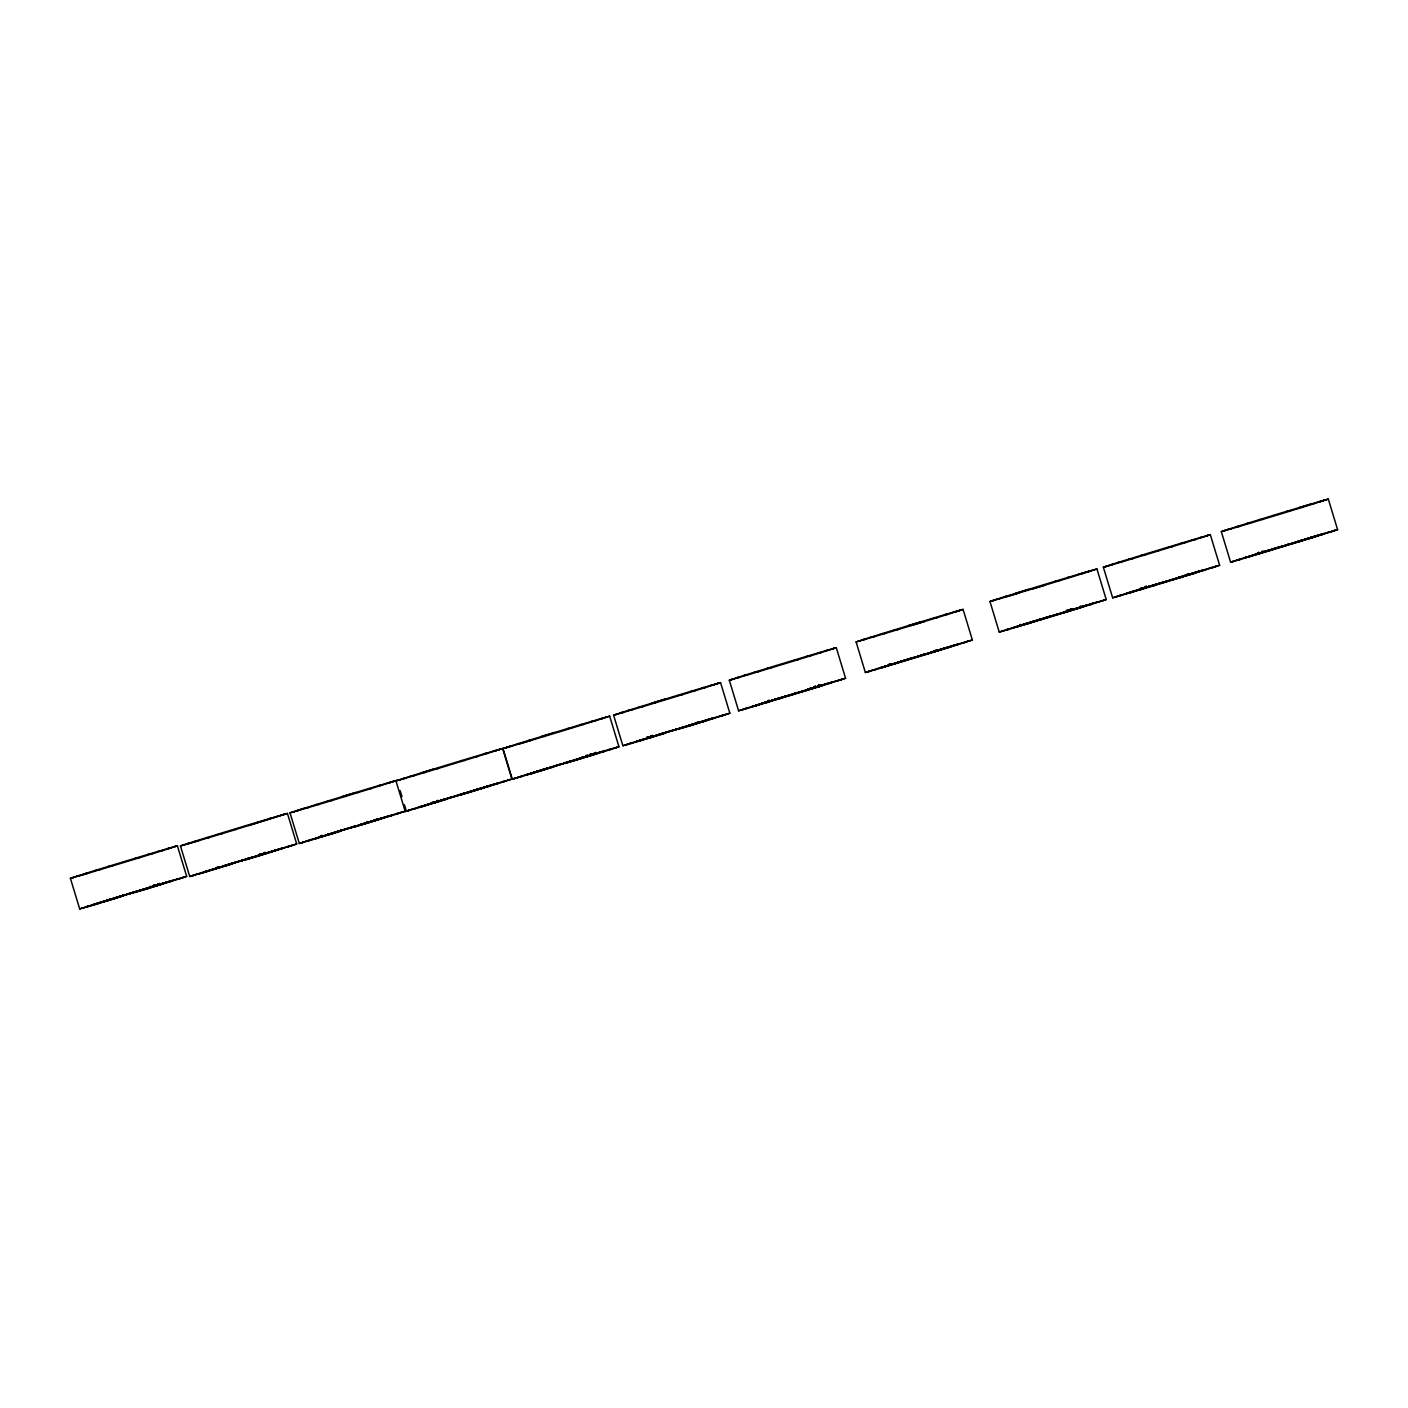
<?xml version="1.0" encoding="UTF-8"?>
<svg xmlns="http://www.w3.org/2000/svg" width="1408" height="1408" viewBox="0 0 1408 1408"><rect width="100%" height="100%" fill="white"/><g stroke="black" fill="none" stroke-linecap="round" stroke-linejoin="round"><path stroke-width="1.5" d="M84.269 907.632L79.693 908.917L70.4 878.346L78.918 875.547M72.846 877.589L74.184 877.078M173.589 847.07L174.944 846.56M178.165 879.173L186.683 876.392L177.39 845.803L168.872 848.602M208.226 871.182L189.728 876.533L180.453 845.944L188.954 843.163M184.237 844.694L182.882 845.205L185.029 844.642M280.403 849.235L296.718 843.99L287.426 813.419L235.47 829.594M303.899 842.142L299.306 843.445L290.013 812.856L306.328 807.629M292.459 812.117L293.797 811.606M393.219 781.581L394.557 781.07M415.307 808.632L405.258 811.501L395.965 780.912L404.483 778.131M399.749 779.662L398.411 780.173L400.541 779.627M499.154 749.637L500.491 749.126L492.888 751.238M79.693 908.917L88.211 906.136M82.139 908.178L83.477 907.667M505.12 747.947L511.192 745.906M105.283 900.926L103.682 901.454L106.92 900.328L99.546 902.845L102.643 901.93M110.845 899.448L112.552 898.955M111.954 899.114L109.472 899.782M114.91 898.093C112.605 899.131 119.557 896.526 113.432 898.656L116.16 897.723M115.368 898.075L116.67 897.565M118.976 896.79L121.088 896.122L117.656 897.142L120.56 896.28M120.226 896.333L118.888 896.72M117.621 897.336L118.694 896.931M123.622 895.312L121.686 895.875L125.013 894.872M140.642 890.454L142.032 890.014L139.163 890.93M142.859 889.715L144.338 889.24L141.786 890.12M143.686 889.469L144.426 889.24M146.978 888.325L146.168 888.642M151.254 887.251L146.186 888.694L147.594 888.342M146.731 888.554L148.456 887.955L146.309 888.589M152.064 886.635L153.331 886.336L152.222 886.67M149.23 887.92L152.962 886.354M156.006 885.456L154.528 885.896L162.202 883.573M152.434 886.811L164.261 883.291M154.123 886.002L162.554 883.555L150.709 887.462M182.882 877.642L184.237 877.131M605.88 717.411L607.218 716.901L605.07 717.464M610.438 749.531L618.957 746.75L609.664 716.162L601.146 718.942M627.458 744.462L622.882 745.747L613.589 715.176L622.107 712.378M616.035 714.419L617.373 713.909M189.728 876.533L198.246 873.734M193.53 875.266L192.174 875.776L194.322 875.23M209.598 870.408L212.379 869.563M220.827 867.082L222.587 866.554M222.394 866.606L204.266 871.816M226.142 865.339L223.643 866.008M230.014 863.966L227.445 865.005L230.93 863.861M268.717 852.597L207.293 871.182L229.152 864.283L227.779 864.618M229.539 864.301L230.754 863.861M231.581 863.614L235.154 862.382M234.731 862.506L231.51 863.614M233.622 862.928L232.338 863.227M244.939 859.637L241.648 860.64L244.006 859.795M252.542 857.507C248.688 858.634 256.942 856.046 254.003 857.05M253 857.296L254.461 856.856M257.03 855.923L260.955 854.885M257.136 856.011L255.446 856.486L257.646 855.958M267.802 852.544L259.582 855.114L263.384 853.934L261.994 854.286M264.493 853.512L266.605 852.914M272.536 851.277L269.914 852.104M718.115 683.39L712.043 685.432M721.336 716.003L729.854 713.222L720.562 682.651L704.264 687.878M294.272 844.747L288.2 846.789M743.178 709.491L738.602 710.794L729.309 680.205L737.827 677.424M731.755 679.466L733.093 678.955M299.306 843.445L300.714 842.899M301.752 842.706L303.09 842.195M330.493 833.976L332.728 833.184M331.971 833.536L330.246 834.011M335.069 832.392L332.288 833.272M333.414 833.061L337.48 831.723M336.371 832.163L334.365 832.797L338.677 831.389L336.53 831.917M335.333 832.357L334.189 832.638L337.938 831.582M341.246 830.35L342.461 829.981L339.574 830.878L342.813 829.998M339.909 830.843L342.162 830.174L340.648 830.526M342.531 830.034L341.299 830.403M360.166 825L361.662 824.542L358.776 825.44M361.082 824.666L367.365 822.747M362.525 824.208L366.15 823.046M366.696 822.818L370.85 821.55M368.702 822.131L369.6 821.867M368.843 822.149L371.202 821.48L368.861 822.254M374.07 820.424L379.174 819.034M376.27 820.054L378.365 819.597L373.56 821.005M832.498 648.93L833.835 648.419L831.706 648.965M829.259 683.496L845.574 678.251L836.282 647.68L827.763 650.461M402.512 812.17L403.85 811.659M404.43 804.795L406.296 810.92L397.778 813.701M405.258 811.501L413.758 808.702M409.042 810.251L407.704 810.744L409.834 810.198M473.44 791.138L498.978 782.795L425.11 805.376L427.891 804.531M869.968 671.211L865.374 672.514L856.099 641.925L864.6 639.144M429.229 804.021L432.326 803.123M436.163 801.75L433.365 802.63L435.213 802.102M858.528 641.186L859.883 640.675M436.41 802.032L431.165 803.616M440.475 800.659L439.595 800.976M444.611 799.445L442.886 799.973L445.72 799.005M448.395 798.037L446.934 798.565L448.747 798.054M449.187 797.878L447.691 798.336L450.578 797.438M451.493 797.104L452.883 796.664M464.728 793.496L467.597 792.598M466.206 793.038L469.973 791.824M469.234 792.035L473.968 790.592L468.406 792.282M471.75 791.261L473.739 790.539L472.806 790.803M473 790.891L471.821 791.243L473.88 790.645M473.493 790.61L474.778 790.504M475.2 790.029L477.066 789.518M481.571 788.022L480.075 788.48L482.381 787.864M481.202 788.146L479.688 788.586M508.446 780.226L509.784 779.715M484.458 753.72L502.938 748.387L512.23 778.976L503.712 781.757M512.723 745.835L502.674 748.686L511.966 779.275L520.485 776.494M515.75 778.026L514.413 778.536L522.016 776.406M959.288 610.65L960.626 610.139L953.022 612.251M963.846 642.77L972.365 639.971L963.072 609.4L954.554 612.181M549.032 767.994L540.091 770.387L542.872 769.525M546.163 768.803L535.955 771.795L539.194 770.686M545.054 769.138L547.254 768.416L544.28 769.102M546.146 768.61L548.856 768.011M552.869 766.621L549.947 767.659M551.373 767.026L549.93 767.694M555.914 765.653L553.96 766.234L557.286 765.213M1003.816 630.766L999.222 632.069L989.947 601.48L998.448 598.699M565.682 762.714C568.058 762.238 560.789 764.386 566.016 762.608M992.376 600.741L993.731 600.23M571.437 761.27L581.099 758.032L578.142 759.088M572.915 760.813L577.72 759.352M576.787 759.651L580.747 758.208M581.997 757.733L587.629 755.99M582.173 757.715L584.866 756.923L583.493 757.258M588.28 755.797L586.802 756.254L592.962 754.389M594.493 753.931L599.016 752.594L589.899 755.603M615.173 748L616.51 747.49L614.363 748.035M622.882 745.747L631.4 742.966M625.328 745.008L626.666 744.498M642.77 739.763L644.336 739.147M653.963 736.314L655.53 735.838M653.664 736.402C658.134 735.17 647.064 737.898 653.787 736.014M656.427 735.486L658.152 734.888M660.51 734.237L656.99 735.381M657.219 735.24L659.947 734.483M662.235 733.709L660.845 734.166L664.646 732.846L661.056 734.043M1093.136 570.205L1094.474 569.694L1092.344 570.258M666.811 732.142C662.429 733.374 671.282 730.805 667.638 731.826M1097.694 602.325L1106.213 599.544L1096.92 568.955L1088.402 571.736M675.066 729.784L678.058 728.746M1122.704 594.95L1112.654 597.819L1103.362 567.23L1111.88 564.45M1105.808 566.491L1107.146 565.981M683.83 727.285L682.352 727.76M686.03 726.546L687.526 726.088L684.658 726.986M691.768 724.891L689.058 725.613L691.645 724.786M692.05 724.522L689.445 725.701L692.384 724.557L690.606 724.979M692.912 724.205L696.978 723.043L693.51 724.134M694.39 723.747L693.546 724.117L695.658 723.518L688.776 725.595M694.76 723.765L696.15 723.184M699.195 722.286L697.646 722.744L700.938 721.758M701.536 721.899L700.128 722.234L701.184 722.146M703.736 721.178L705.848 720.456L703.05 721.336M726.07 714.472L727.408 713.962M738.602 710.794L747.12 707.995M741.048 710.037L742.386 709.526M769.683 701.342L771.25 700.867M770.862 700.973L767.589 701.677M775.808 699.266L776.829 699.019L773.872 699.934M775.755 699.371L773.485 699.97L775.333 699.547M777.955 698.562L781.053 697.629L777.621 698.597L779.522 698.157M1206.55 535.955L1207.906 535.445M1211.109 568.075L1219.627 565.277L1210.334 534.706L1201.834 537.486M778.342 698.579L779.117 698.21M782.267 697.259L784.837 696.397L783.341 696.854M791.965 694.461L794.71 693.475M791.806 694.531L794.798 693.475M1235.203 560.894L1230.61 562.197L1221.317 531.608L1229.835 528.827M1225.118 530.358L1223.763 530.869L1225.91 530.306M798.072 692.789C805.605 690.43 803.317 691.029 803.986 690.976M801.768 691.539L799.55 692.331M805.341 690.659L804.021 690.994M809.618 689.339L811.87 688.23M813.683 687.738L810.075 688.864M815.989 686.963L814.546 687.421L819.579 685.907M815.848 687.262L823.17 685.168M865.374 672.514L873.893 669.715M867.821 671.757L869.176 671.246M885.28 666.512L893.922 663.749M1325.861 499.822L1319.789 501.864M1321.285 534.899L1337.6 529.654L1328.307 499.083L1311.992 504.31M896.474 663.062L897.723 662.693M897.459 662.763L879.912 667.797M899.395 662.077L902.739 661.091L898.814 662.358M900.222 661.918C906.963 659.49 897.142 662.869 900.662 661.654M905.274 660.07L903.179 660.81L904.077 660.546M906.242 659.877L903.25 660.862L906.629 659.613M904.006 660.651L907.227 659.595M903.355 660.898L907.157 659.595M908.706 659.085L911.275 658.205M920.374 655.547L919.002 656.11M928.611 653.277L930.794 652.608L926.957 653.858M928.822 653.206L930.635 652.59M931.621 652.309L934.525 651.341L932.008 652.168M931.322 652.397L932.571 652.115M929.174 653.101L938.661 649.95L935.422 650.954L936.918 650.602M941.53 649.158L949.96 646.888M946.739 647.715L948.341 647.205L945.56 648.085M968.581 641.238L969.918 640.728L964.146 642.312M999.222 632.069L1007.741 629.288M1001.669 631.33L1003.024 630.819M1019.779 625.75L1028.931 622.811M1030.374 622.6L1033.666 621.597M1033.402 621.526L1029.283 622.794M1034.458 621.227L1037.925 620.101L1034.845 621.245M1038.576 619.837L1042.73 618.622M1038.77 619.925L1039.755 619.485M1034.933 620.946L1036.798 620.541M1040.53 619.309L1039.403 619.643L1040.248 619.414M1045.475 617.672L1043.909 618.147L1046.866 617.232M1058.693 614.064L1061.579 613.166M1063.498 612.603L1065.733 611.829L1062.424 612.938L1065.31 611.899M1064.219 612.251L1062.723 612.814L1066.067 611.794M1066.525 611.477L1069.922 610.386M1070.766 610.174L1072.597 609.506L1070.573 610.28M1077.349 608.397L1078.282 608.221L1076.451 608.678M1088.243 604.806L1084.688 605.898M1102.429 600.794L1103.766 600.283L1101.637 600.829M1112.654 597.819L1121.173 595.021M1115.101 597.062L1116.438 596.552M1145.302 587.893L1137.048 590.392M1145.742 587.682L1149.386 586.573M1153.134 585.323L1150.688 585.904M1151.691 585.816L1154.05 585.024L1150.829 586.098L1153.838 585.147M1156.531 584.214C1153.187 585.165 1160.509 582.982 1156.954 584.003L1158.274 583.616M1174.448 579.075L1184.216 576.154M1175.909 578.582L1181.858 576.576L1176.437 578.406M1182.474 576.594L1178.267 577.79L1180.01 577.192M1180.766 576.963L1181.418 576.84M1179.939 577.21L1180.555 577.245M1184.181 575.907L1183.318 576.171L1191.89 573.918L1130.219 592.469L1149.421 586.256L1148.013 586.714M1187.666 574.728L1191.027 573.813M1191.309 573.954L1184.022 576.347M1215.843 566.544L1217.181 566.034L1215.051 566.579M1230.61 562.197L1239.128 559.398M1233.056 561.44L1234.411 560.93M1266.549 551.126L1245.147 557.48M1261.709 552.746L1257.696 553.819M1263.645 552.165C1260.442 553.115 1270.597 549.859 1263.469 552.218M1268.784 550.475L1267.781 550.774L1269.981 550.141M1268.59 550.581L1270.421 549.965L1267.974 550.774M1272.339 549.173C1276.704 547.923 1271.266 549.701 1273.219 548.891M1276.229 547.994L1278.253 547.36M1292.966 543.294L1291.47 543.752L1299.32 541.288M1298.299 541.605L1294.216 542.802M1300.446 540.971L1303.139 539.95M1300.974 540.602L1303.227 539.933M1305.058 539.282L1307.733 538.56L1304.301 539.616M1306.941 538.718L1305.445 539.176L1307.486 538.578M1335.154 530.411L1329.082 532.453M161.005 884.33L93.069 904.798L102.221 901.718M98.912 903.162L97.522 903.619M109.226 899.554L107.818 900.029L125.91 894.555M109.402 899.906L111.707 899.131M117.55 897.266L120.877 896.262M121.792 895.946L124.168 895.048M145.534 888.976L149.213 887.726L148.086 888.061M153.05 886.354L147.963 888.307M153.806 886.213L157.08 885.104M173.43 880.211L161.392 884.066M203.368 872.45L212.274 869.317M215.565 868.402L216.955 867.944M219.437 867.522L221.813 866.782M223.573 866.131L225.878 865.357M224.629 865.726L226.512 865.269L223.467 866.272M225.403 865.726L226.477 865.286M231.845 863.526L233.341 862.946M249.216 858.528L250.606 858.053M254.742 856.662L253.246 857.278L254.373 856.944M255.587 856.592C264.915 853.354 253.493 857.155 257.682 855.818L256.485 856.187M259.706 855.202L262.821 854.128M263.842 853.811L267.133 852.702M269.65 852.403L271.058 851.946M321.834 836.246L312.682 839.326L385.176 817.326M325.547 835.19L328.416 834.222M329.014 834.434L326.392 835.067M334.33 832.709L338.008 831.477L334.664 832.339M345.523 829.083L346.931 828.608M372.733 820.934L375.302 820.09L374.141 820.424M380.618 818.858L302.368 842.371M393.043 814.739L381.005 818.594M425.955 804.901L418.616 807.365L491.498 785.118M430.69 803.44L423.069 806.203M432.52 803.035L431.077 803.37M434.773 802.138L433.611 802.578M434.949 802.49L441.39 800.325M445.526 798.934L443.397 799.691M449.856 797.614L448.677 797.984L449.733 797.632M442.306 800.219L433.787 802.736M446.442 798.829L443.291 799.586L471.029 791.102M471.997 791.19C472.666 790.979 469.339 791.842 474.126 790.627M468.758 792.246L472.648 790.979M475.218 790.17L478.086 789.202M479.354 788.779L482.222 787.811M487.326 786.438L482.821 788.04L489.826 785.875M494.789 784.01L493.645 784.52M596.534 753.65L525.342 775.157L537.416 771.232L536.026 771.866M537.451 771.338L529.795 773.978M537.786 771.162L539.229 770.81M540.338 770.352L541.499 769.912M541.675 770.264L548.75 768.011L546.885 768.522M548.117 768.099L545.794 769.014M549.842 767.624L552.235 766.709L549.56 767.747M558.184 764.914L559.592 764.438M575.573 759.88L577.35 759.475L575.133 760.056M579.286 758.648L578.037 759.106M576.893 759.546L576.083 759.774M577.386 759.475L581.099 758.226M581.944 757.944L590.533 755.427M586.08 756.554L589.371 755.462M593.666 754.424L599.245 752.682M601.515 751.784L600.107 752.259L605.704 750.57L593.666 754.618M701.853 721.811L636.24 741.629L645.41 738.549M659.982 734.202L640.693 740.467M646.87 738.285L650.144 737.282M651.006 736.859L652.414 736.384M652.573 736.754L655.864 735.645L652.837 736.366M656.709 735.363L659.613 734.501M662.675 733.533C667.339 731.914 656.234 735.627 664.136 732.864M666.301 732.23L665.614 732.494M664.963 732.776L666.371 732.318M686.47 726.37L688.142 725.842L685.678 726.739M696.309 723.237L693.581 724.117L696.89 723.061M700.269 721.934C693.44 723.712 704.493 721.354 700.814 722.093M707.45 720.122L700.709 722.339M705.003 720.755L714.771 717.658M707.872 719.805L709.931 719.066L707.133 719.963M702.786 721.635L704.158 721.037M817.573 686.858L751.96 706.658L762.203 703.349M762.238 703.472L756.149 705.443M766.99 701.941L764.421 702.662L765.864 702.31M768.293 701.782L771.672 700.656M773.555 700.146L776.635 699.072L774.998 699.582M777.885 698.65L780.525 697.699M807.453 689.726L806.238 690.202L809.547 689.128M810.48 688.794L811.219 688.442M820.248 686.013L827.71 683.443L825.827 684.077M818.506 686.664L819.914 686.206L816.429 687.368M880.581 667.762L902.158 660.95L900.75 661.408M891.246 664.506L892.83 664.154M895.083 663.502L898.374 662.394L894.379 663.397M924.862 654.509L926.341 654.051M936.126 650.778L937.992 650.144M934.93 651.323L939.4 649.81L937.904 650.267M942.779 648.683L941.371 649.158L943.448 648.525M954.923 645.022L947.074 647.856L959.112 643.808L953.515 645.498M878.75 668.378L944.627 648.613M945.296 648.384L946.704 647.926L943.219 649.088M1024.672 624.026L1012.598 627.95L1085.093 605.95M1016.787 626.718L1018.195 626.261M1024.672 624.219L1019.955 625.733M1037.203 620.453L1041.533 618.957L1040.582 619.15M1068.971 610.65L1066.859 611.371L1070.186 610.403M1072.597 609.506L1071.277 609.875M1072.896 609.382L1074.533 608.907L1071.365 609.875L1075.254 609.048M1080.552 607.482L1017.051 626.771M1127.843 593.067L1138.086 589.952M1140.779 588.914L1143.56 588.069M1147.238 587.312L1149.773 586.309L1148.347 586.696M1150.618 586.238L1153.522 585.182M1154.736 584.848L1156.144 584.373M1158.872 583.458L1160.28 582.982M1172.125 579.814L1174.994 578.917L1173.603 579.357M1176.155 578.565L1177.282 578.23M1187.736 574.763L1190.042 573.989M1194.354 572.968L1200.778 570.803M1194.354 573.162L1204.544 569.73M1309.598 538.261L1243.986 558.061L1256.059 554.33M1257.837 553.608L1260.142 552.834M1268.168 550.546L1269.805 550.158M1290.08 544.192L1291.488 543.717M1300.658 540.637L1302.136 540.179M1293.882 542.96L1299.25 541.341M1300.165 541.006L1303.456 539.898L1302.4 540.214M1312.309 537.346L1320.158 534.706M1312.309 537.539L1324.347 533.491L1253.138 554.981M351.208 827.57C348.674 828.221 351.982 827.517 355.52 826.126L352.686 827.112M458.075 795.344C455.523 796.189 461.05 794.253 458.462 795.238M563.552 763.47L566.702 762.414M676.086 729.502L675.206 729.749L678.216 728.71M917.47 656.568L919.741 655.882M1051.142 616.194L1049.91 616.563M1282.53 546.304L1282.97 546.181M388.485 783.112L397.003 780.331L386.954 783.2M494.419 751.168L518.989 743.459M99.598 902.933L101.147 902.317M122.144 895.682L123.2 895.347M125.136 894.784L124.362 894.995M131.648 893.024L133.179 892.584L131.437 893.112M132.282 892.83L132.757 892.69C129.782 893.499 138.037 891.018 132.898 892.672M227.322 864.899L228.43 864.565L227.304 864.987M243.795 860.006L241.331 860.728L243.144 860.182M255.534 856.451L256.661 856.117M251.398 857.842L252.454 857.507M258.509 855.554L257.048 856.222M260.093 854.938L264.018 853.899M267.854 852.843L260.744 855.078M323.998 835.736L320.76 836.845M331.584 833.642C327.782 834.891 337.392 831.758 330.528 833.677M337.638 831.582L336.406 831.882M341.352 830.456L340.173 830.808M344.608 829.347L345.558 829.048L344.344 829.4M358.318 825.282L364.531 823.24M368.086 822.466L363.95 823.856M447.357 798.494L448.765 797.931M458.726 795.15L455.928 795.995M551.707 766.885L550.018 767.36L562.038 763.664M571.243 761.024L569.237 761.64L570.293 761.306M574.675 760.267L574.394 760.373M587.154 756.149L588.843 755.656M645.515 738.778L648.454 737.757M656.902 735.328L659.666 734.448M664.048 733.04L663.133 733.322M673.746 730.189L674.467 729.96M688.16 725.965L686.84 726.299L688.635 725.842M790.346 694.971L789.923 695.094M793.813 693.898L792.616 694.267L795.062 693.37M803.862 690.87L802.384 691.381M808.808 689.234L807.717 689.568L808.966 689.198M801.029 691.891L800.166 692.138L801.31 691.768M803.317 691.117L802.102 691.486L803.229 691.205M817.485 686.998L814.739 687.438M837.056 681.05L843.128 679.008L840.998 679.554M910.8 658.363L909.779 658.698L911.346 658.205M919.424 655.829L918.104 656.374M929.878 652.978L930.459 652.661M934.014 651.587L932.677 651.904L934.155 651.534M943.501 648.824L939.629 650.074M1028.051 622.97L1025.094 624.078L1029.019 622.934M1035.584 620.963L1034.264 621.333L1037.854 620.206M1049.946 616.546C1052.568 615.754 1046.144 617.707 1050.65 616.352M1052.709 615.718L1054.733 614.962L1052.269 615.824M1054.099 615.296L1054.662 614.979M1068.003 611.09L1066.789 611.371M1068.408 610.826C1073.054 609.611 1064.114 612.163 1068.778 610.773M1136.784 590.286L1139.424 589.459L1127.174 593.102M1149.808 586.397L1146.834 587.435L1148.259 586.819M1149.685 586.485L1147.555 587.066M1163.36 582.296L1162.304 582.613L1163.483 582.261M1164.909 581.838L1167.162 581.011M1167.531 581.046L1166.95 581.205M1183.266 576.136L1185.061 575.538M1179.974 577.509L1180.942 576.91M1256.534 554.312L1262.096 552.587L1258.734 553.326M1270.35 549.806L1267.411 550.651M1266.232 551.373L1264.806 551.531M1282.371 546.374L1281.597 546.586M1299.496 541.323L1297.824 541.675M134.323 892.074L133.531 892.461M136.893 891.299L139.04 890.648L135.573 891.722L138.019 890.947M463.672 793.514L462.44 793.866L463.566 793.531M922.574 654.878L924.176 654.403L921.307 655.266M1056.757 614.328L1058.57 613.8L1056.405 614.434M242.158 860.499L242.458 860.394M76.771 876.198L86.715 873.101M161.075 851.048L171.019 847.95M186.806 843.797L196.75 840.699M296.384 810.726L316.659 804.426M380.688 785.558L390.632 782.461M402.318 778.765L412.262 775.685M486.622 753.614L496.584 750.517M593.349 721.406L603.293 718.309M619.942 713.029L629.904 709.931M735.662 678.058L745.624 674.96M819.984 652.907L829.928 649.81M862.453 639.778L872.397 636.68M946.757 614.627L956.718 611.53M996.301 599.35L1006.245 596.253M1080.605 574.2L1090.566 571.102M1109.715 565.083L1119.677 561.986M1194.037 539.933L1203.981 536.835M1227.688 529.461L1237.632 526.363M86.046 906.787L106.462 900.557M110.598 899.166L107.8 900.064L109.666 899.536M115.104 898.181L113.362 898.603L114.259 898.339M117.498 897.213L129.606 893.341M143.792 889.416L144.989 889.134M147.259 888.237L148.192 887.973M149.987 887.339L152.469 886.67M141.486 890.19L142.402 889.909M148.333 888.078L146.274 888.87L151.078 887.445M165.141 882.763L166.742 882.235L163.962 883.133M170.368 881.637L180.312 878.539M196.099 874.386L206.043 871.288M227.533 864.829L229.275 864.389M230.894 863.808L228.782 864.389L230.331 863.931M225.139 865.779L222.71 866.36M259.037 855.395L257.365 855.835L258.597 855.466M305.677 841.298L313.843 838.728M366.749 821.885L367.646 821.603M376.218 819.069L377.115 818.787M350.979 827.64L352.211 827.27M376.552 819.914L386.355 816.763L385.493 817.01M367.576 822.835L365.886 823.381L368.192 822.571M377.608 819.843L372.363 820.934M389.981 816.147L399.925 813.05M411.611 809.354L421.555 806.256M438.222 801.328L441.179 800.43L439.067 801.222M443.045 799.797L445.315 799.058L444.294 799.498M478.034 789.254L477.101 789.466M482.117 787.882L480.427 788.357M467.051 792.774L467.667 792.598M484.035 787.706L479.23 788.885M487.52 786.421L484.493 787.6M495.915 784.203L505.877 781.106M518.338 777.128L528.282 774.03M579.286 758.965L581.398 758.102M590.269 755.674L588.069 756.36M602.642 751.978L612.586 748.88M629.235 743.618L639.197 740.52M662.341 733.621L661.109 733.99L662.534 733.374M667.867 731.738L667.55 731.826M637.402 741.048L654.685 736.102M661.355 733.85L663.362 733.269L661.021 733.938M677.389 728.957L675.946 729.52M768.328 700.656L769.226 700.374M713.557 718.467L723.501 715.37M744.955 708.646L765.371 702.434M783.587 696.766L783.27 696.854M806.168 690.096L808.139 689.498M803.088 691.258L804.76 690.589M804.214 690.765L802.542 691.416M805.904 690.483L807.822 689.603M812.662 687.984L817.379 686.998M817.362 686.805L822.853 684.992M824.05 684.622L825.651 684.112L824.771 684.341M816.904 687.192L814.616 687.755M871.746 670.366L881.69 667.269M906.541 659.789L905.555 660.035M895.418 663.362L898.357 662.341M937.27 650.549L939.365 649.898M949.643 646.712L952.442 645.832L950.594 646.36M932.694 652.203L933.645 651.904M941.406 649.475L943.694 648.912M956.05 645.216L966.011 642.118M1066.666 610.526L1067.563 610.245M1070.819 609.118L1071.717 608.837M1080.288 606.302L1081.203 606.021M1005.594 629.922L1013.76 627.352M1033.243 621.65C1026.502 623.832 1035.408 620.858 1032.662 621.914M1036.024 620.822L1035.285 620.981M1053.712 615.261L1055.085 614.856L1053.958 615.208M1089.898 604.771L1099.859 601.674M1119.008 595.672L1128.97 592.574M1147.714 586.995L1146.816 587.277L1150.002 586.397L1149.069 586.661M1155.246 584.514L1156.32 584.285M1190.71 573.83L1188.317 574.534M1181.594 576.787L1181.048 576.946M1190.957 574.218L1180.925 577.21M1203.33 570.522L1213.274 567.424M1236.981 560.05L1246.925 556.952M1252.064 555.597L1250.462 556.107L1252.346 555.579M1272.11 549.384L1273.923 548.768M1292.72 543.382L1293.037 543.294M1316.973 535.744L1313.47 536.835M121.493 895.875L122.531 895.558M110.475 899.571L111.496 899.237M158.47 885.139L150.392 887.286L151.466 886.952M232.566 863.174L232.038 863.421M220.51 867.17L222.006 866.712M266.869 852.896L264.563 853.512M332.851 833.184L334.224 832.832L332.746 833.29M436.022 802.138L437.518 801.698L433.435 802.701M553.784 766.234L554.805 765.917M542.749 769.912L545.002 769.243M549.648 767.624L550.669 767.307M578.547 759.035L580.026 758.578M584.496 757.029L585.517 756.712L582.085 757.803M657.782 735.011L661.584 733.779M689.902 725.384L690.941 725.067M695.411 723.501L696.432 723.184M769.366 701.43L770.405 701.114M811.131 688.547L815.496 687.28M805.622 690.413L806.661 690.096M809.266 689.146L806.098 690.466M898.938 662.253L899.958 661.918M901.789 661.32L900.944 661.584M929.65 653.03L931.146 652.59M931.955 652.256L935.211 651.288L933.786 651.64M1038.277 619.925L1039.298 619.608M1042.061 618.71L1039.861 619.52M1030.005 622.706L1031.501 622.266M1034.141 621.315L1035.637 620.875M1072.262 609.805L1069.939 610.438M1071.752 609.822L1073.248 609.365M1141.008 588.896L1145.69 587.787M1176.912 578.336L1178.408 577.896M1183.811 576.048L1186.627 575.203M1188.968 574.341L1187.824 574.675M1269.664 550.053L1270.685 549.736M1261.392 552.834L1262.888 552.376M1302.805 540.109L1301.309 540.549L1302.682 540.091M84.938 873.629L97.046 869.898M150.744 854.251L162.853 850.52M194.973 841.227L207.082 837.514M370.357 788.762L382.466 785.03M410.485 776.213L434.755 768.733M476.309 756.818L488.418 753.086M517.211 743.987L529.32 740.256M583.018 724.592L595.126 720.878M628.109 710.459L640.218 706.728M693.933 691.082L706.042 687.35M743.829 675.488L755.938 671.757M809.653 656.11L821.762 652.379M870.619 637.208L882.728 633.477M936.426 617.83L948.552 614.099M1004.467 596.781L1028.738 589.318M1117.882 562.514L1129.99 558.8M1070.274 577.386L1082.4 573.654M1235.854 526.891L1247.963 523.178M1183.706 543.136L1195.814 539.405M1301.661 507.514L1313.77 503.782M94.23 904.218L116.459 897.371L113.52 898.286M134.746 891.933L134.042 892.302M160.037 884.822L172.146 881.109M220.651 866.782L209.598 870.443M320.461 835.859L321.658 835.49M226.846 864.97L228.923 864.494M240.662 860.922L239.395 861.326L240.803 860.922M261.782 854.339L262.645 854.075L261.254 854.515M252.085 857.63L251.222 857.894L253.546 857.208M273.997 850.731L276.795 849.851L274.947 850.379M257.998 855.923L259.266 855.536M265.76 853.494L268.048 852.931L266.693 853.142M270.072 852.438L282.181 848.707M329.349 834.293L319.158 837.355M352.898 826.76C360.589 824.419 353.003 827.13 353.813 826.637M370.885 821.779L369.917 821.762M376.182 819.826L382.272 818.136L380.653 818.541M364.602 823.645L366.714 822.923M369.195 822.131L367.365 822.606L370.533 821.797M372.099 821.198L373.278 820.829M375.408 820.53L376.658 820.142M379.65 819.35L391.758 815.619M419.778 806.784L432.027 803.141M442.358 799.938L443.538 799.568M457.565 795.485L457.354 795.573M477.752 789.166L475.886 789.87M471.733 791.208L469.621 791.93M481.342 788.586L483.824 787.653M485.602 787.406L497.71 783.675M526.504 774.576L538.754 770.915M550.986 767.202L550.211 767.518M556.723 765.354L553.96 766.234L555.139 765.882M651.429 735.997L652.608 735.627M534.618 772.306L531.819 773.186L534.917 772.288M582.718 757.557L585.006 757.011M580.061 758.525L581.786 758.05M592.31 755.181L604.419 751.45M674.238 730.03L672.531 730.558L675.523 729.643M814.317 686.787L815.514 686.418M818.47 685.379L819.667 685.01M686.822 726.387L688.283 725.842M700.234 722.445L695.974 723.624M703.226 721.67L715.334 717.939M768.31 701.413L769.507 701.043M793.074 693.986L794.376 693.581M812.574 688.178L810.286 688.706L811.624 688.53M806.872 690.184L808.421 689.568M818.946 686.699L831.054 682.968M895.101 663.133L896.298 662.763M935.986 650.83L938.133 650.39M941.477 649.598L942.744 649.211M945.718 648.419L957.827 644.688M1015.538 626.824L1025.869 623.638M1029.266 622.917L1025.147 624.184M1141.202 588.051L1142.381 587.682M1145.32 586.661L1146.517 586.291M1076.099 608.45L1078.704 607.64M1068.76 611.072L1065.962 611.952L1069.358 610.826M1075.325 609.154L1076.592 608.766M1079.566 607.974L1091.675 604.243M1135.306 590.85L1132.507 591.73L1135.605 590.832M1192.998 573.725L1205.107 569.994M1286.472 544.984L1289.2 544.174M1283.674 545.97L1285.064 545.547L1281.35 546.674M1310.954 538.102L1323.062 534.371M95.762 870.267L109.19 866.166M138.582 857.982L152.029 853.864M205.797 837.883L219.243 833.765M248.635 825.581L284.979 814.158L282.85 814.704M315.374 804.795L328.821 800.677M421.309 772.851L461.736 760.514M358.195 792.51L371.642 788.392M528.035 740.626L568.462 728.288M464.147 760.549L477.594 756.448M638.933 707.115L679.36 694.778M570.856 728.341L584.302 724.222M754.653 672.144L768.099 668.026M681.771 694.813L695.218 690.712M881.443 633.864L894.89 629.746M797.491 659.842L810.938 655.741M1015.291 593.419L1055.718 581.082M937.728 617.461L911.117 625.574M1128.706 559.17L1142.152 555.051M1058.13 581.134L1071.576 577.016M1246.678 523.547L1260.125 519.429M1171.544 546.867L1184.99 542.766M1289.517 511.245L1302.963 507.144M154.018 885.35L155.408 884.91M158.154 883.96L159.562 883.52M136.629 891.387L137.702 891.07M145.763 888.747L148.843 887.744M216.885 867.205L218.275 866.765M263.419 852.931L264.81 852.509M147.875 888.571L161.322 884.453M259.266 854.322L260.674 853.899M264.053 852.949L265.461 852.526M226.635 865.251L224.893 865.779M326.568 834.979L337.41 831.459M432.397 802.173L433.787 801.733M436.515 800.782L437.923 800.342M257.928 856.17L271.374 852.069M325.952 834.997L338.114 831.266M335.438 832.392L336.037 832.198M362.894 824.19L364.637 823.522M432.432 802.877L439.701 800.642M590.445 754.301L591.835 753.878M594.528 752.928L595.936 752.506M367.488 823.082L380.934 818.981M433.91 802.437L444.946 799.181M462.176 793.971L462.968 793.707M475.446 789.941L477.118 789.501M483.314 787.512L489.21 785.717M586.291 755.691L587.699 755.269M475.077 790.275L477.611 789.219L475.376 790.258M488.101 786.139L492.149 784.872L490.459 785.347M537.328 771.214L548.24 767.853M568.902 761.746L569.518 761.552M697.189 722.181L698.597 721.741M581.504 758.278L583.194 757.627M580.149 758.912L593.595 754.811M655.846 735.592L652.925 736.49M763.946 702.715L776.688 698.808M691.064 725.402L704.51 721.283M761.235 703.824L762.643 703.384M767.43 702.011L764.509 702.909M795.925 693.141L797.931 692.507L796.47 692.965M808.122 689.779L809.829 689.128M814.686 687.878L811.589 688.829M806.784 690.43L820.23 686.312M902.493 660.95L899.571 661.848M923.454 654.632L923.102 654.72M932.219 652.115L934.261 651.64M1024.584 624.008L1037.326 620.083M933.574 652.15L947.021 648.032M1186.962 574.235L1188.37 573.813M1069.059 610.843L1071.981 609.963M1079.408 607.64L1076.486 608.538L1079.091 607.658M1083.491 606.267L1080.341 607.288M1257.766 552.869L1259.157 552.429M1261.885 551.478L1263.293 551.038M1067.422 611.706L1080.869 607.605M1147.133 587.242L1142.61 588.421L1146.763 587.435M1165.138 581.75L1167.848 580.818M1170.717 579.938L1170.382 580.026M1179.499 577.421L1178.883 577.614M1257.256 553.749L1269.418 550.018M1180.837 577.456L1194.283 573.355M1253.261 555.227L1256.182 554.33M1269.998 550L1268.573 550.528L1270.333 549.982M1288.619 544.35L1287.546 544.667L1288.672 544.315M1301.59 540.408L1300.499 540.742L1302.154 540.285M1308.683 538.208L1311.605 537.31M1264.437 551.918L1265.528 551.584L1263.698 552.059M1283.832 545.934L1284.466 545.723M1304.6 539.581L1309.422 538.278L1304.899 539.616M1309.387 538.208L1313.576 536.888L1311.728 537.416M1298.81 541.834L1312.238 537.733M108.486 866.36L136.189 857.947M139.286 857.789L111.602 866.202M218.539 833.958L246.224 825.546M328.117 800.888L368.861 788.533M540.778 736.718L554.558 732.512M345.048 796.523L358.899 792.299M651.675 703.19L665.474 698.984M464.851 760.355L437.166 768.786M571.56 728.147L543.875 736.56M767.395 668.219L795.08 659.806M682.475 694.619L654.79 703.032M894.186 629.939L934.93 617.602M798.195 659.648L770.51 668.078M1141.448 555.245L1169.15 546.832M924.986 621.368L897.283 629.798M1259.421 519.622L1273.29 515.416M1006.738 596.658L1058.834 580.941M1158.379 550.88L1172.248 546.674M1290.221 511.051L1262.518 519.482M103.734 901.525L105.125 900.874M105.618 901.032L112.358 899.008M107.87 900.134L109.384 899.677M109.736 899.659L111.267 899.184M113.872 898.269L115.738 897.829M150.445 887.198L152.68 886.459M142.19 889.979L142.771 889.786M134.71 892.584L148.579 888.378M223.925 865.867L225.438 865.41M227.832 864.547L239.659 860.939M213.787 869.123L215.301 868.666M219.789 867.258L221.302 866.8M245.45 859.338L249.075 858.264L245.942 859.214M260.48 854.797L262.486 854.41M266.992 853.002L268.506 852.544M331.619 833.272L333.133 832.797M339.381 830.861L351.261 827.253M650.76 735.979L652.274 735.522M262.733 854.568L264.352 853.934M324.878 835.578L324.174 835.718M327.483 834.645L329.014 834.187M364.725 823.539L362.806 824.138M365.922 823.099L367.242 822.73L365.816 823.205M437.554 801.31L440.616 800.395M646.624 737.37L648.138 736.912M244.763 860.182L258.632 855.976M361.803 824.49L363.123 824.12M370.322 821.99L371.941 821.498M372.31 821.48L373.93 820.846M435.301 802.226L436.814 801.768M439.437 800.835L441.602 800.395M460.962 794.306L464.165 793.338M480.621 788.445L483.366 787.899M354.341 827.094L368.192 822.888M467.738 792.546L469.058 792.176M476.274 790.046L479.864 789.043M540.144 770.493L541.675 770.018M542.027 770L543.541 769.542M567.882 762.027L571.19 761.042M593.314 754.371L594.933 753.966L587.488 756.114M660.968 733.779L672.954 730.136M889.134 664.118L890.648 663.661M460.275 795.15L474.144 790.944M582.982 757.821L584.707 757.17M586.59 756.677L585.077 757.152L586.573 756.818M589.213 755.744L590.744 755.286M646.923 738.355L648.314 737.704M651.059 736.965L652.573 736.507M657.061 735.099L658.574 734.624M666.16 732.248L667.48 731.878M679.448 728.341L682.211 727.478L679.818 728.218L680.75 727.918M698.262 722.709L699.776 722.251M567.002 762.925L580.853 758.718M648.806 737.88L650.32 737.405M689.498 725.419L690.149 725.366M777.392 698.614L790.909 694.76M819.931 685.89L821.55 685.485L815.725 687.157M1070.15 609.435L1071.682 608.978M677.899 729.414L691.768 725.208M695.869 723.782L697.488 723.307M773.626 700.058L774.946 699.688M811.694 688.653L813.208 688.195M904.182 660.334L915.464 656.885M948.094 647.258L944.856 648.085L955.557 644.794M793.619 694.443L807.488 690.237M916.978 656.709L919.899 655.706M927.872 653.558L929.192 653.189M940.755 649.458L942.286 649M942.638 648.982L944.152 648.525M1031.536 621.896L1033.067 621.421M1038.03 619.89L1051.195 615.877M934.278 651.957L906.576 660.37M936.39 651.059L938.01 650.566M938.379 650.549L939.998 649.915M1056.158 614.539L1053.078 615.595M1144.968 587.629L1146.482 587.171M1150.741 585.834L1162.726 582.19M1070.238 610.614L1071.858 610.122M1072.227 610.104L1073.846 609.47M1136.696 590.41L1138.21 589.952M1169.221 580.395L1171.984 579.55L1170.136 580.096M1183.406 576.083L1185.677 575.555M1186.328 575.133L1183.706 576.066M1188.035 574.763L1189.549 574.306M1189.901 574.288L1195.621 572.51L1192.523 573.408M1192.118 573.39L1193.632 572.933M1193.984 572.915L1199.704 571.138L1197.856 571.666M1262.923 552.006L1264.437 551.549M1268.714 550.211L1282.582 546.005M1068.126 611.512L1040.424 619.942M1176.454 578.494L1175.134 578.864L1176.331 578.494M1272.304 549.261L1274.205 548.662M1273.906 548.68L1274.997 548.381M1282.178 546.41L1284.096 545.846M1305.99 539.141L1307.504 538.683M1181.541 577.262L1153.856 585.675M1294.427 542.872L1293.107 543.242L1294.286 542.872M1301.837 540.549L1303.368 540.074M1299.514 541.64L1271.811 550.053M341.898 796.682L355.802 792.458M907.966 625.733L921.87 621.526M221.637 833.818L235.541 829.594M331.214 800.73L345.118 796.506M1273.202 515.416L1287.106 511.21M1031.131 589.354L1045.035 585.147M1144.563 555.104L1158.467 550.88M131.578 892.742L143.493 889.134M104.086 901.507L106.797 900.592M108.205 900.117L110.915 899.202L108.222 900.152M114.858 898.181L115.914 897.829M127.002 894.274L167.2 882.042M167.834 881.901L169.611 881.373M651.094 735.962L652.626 735.504M819.632 684.904L818.101 685.362L819.403 685.027M93.069 904.798L165.528 882.675M223.573 865.885L225.104 865.427M241.613 860.341L253.528 856.733M272.254 851.171L269.21 852.104L279.91 848.813M359.128 824.859L365.094 823.046M646.976 737.352L648.507 736.894M809.864 688.142L811.395 687.667M815.549 686.277L814.018 686.752L815.267 686.418M889.469 664.101L891 663.643M1066.12 610.702L1071.858 608.96M229.029 864.389L230.085 864.037L227.973 864.758M331.954 833.254L333.485 832.779M367.118 822.747L365.059 823.381M563.851 763.083L577.755 758.877M1070.502 609.418L1072.034 608.96M214.72 868.683L283.466 847.827L271.427 851.682M325.125 835.331L389.224 815.883M599.491 752.4L540.496 770.475L541.746 770.141M647.856 737.915L710.389 718.872M712.8 718.203L636.24 741.629M761.13 703.578L828.133 683.302M828.52 683.232L832.322 682.088L820.301 685.942M890.366 664.664L952.899 645.638M1021.768 624.87L1092.96 603.363L1080.922 607.218M1136.89 590.286L1200.162 570.944M203.104 872.397L275.598 850.414M525.342 775.157L597.837 753.157M711.938 718.626L710.107 719.048M751.96 706.658L824.05 684.816M882.57 667.234L951.245 646.395M1199.915 571.226L1201.71 570.68M1243.986 558.061L1316.445 535.955M1317.888 535.603L1319.63 534.934M418.88 807.418L483.085 788.075M1192.453 573.373L1195.163 572.458M1310.426 537.75L1315.178 536.571M779.803 698.65L793.69 694.443M1070.608 610.597L1077.349 608.467M1145.514 587.84L1146.675 587.382L1137.506 590.093M1257.714 553.854L1253.578 555.21M1296.856 541.992L1294.128 542.89M1303.72 540.056L1300.746 540.954M1306.342 539.123L1307.874 538.666M1055.155 581.275L1068.778 577.157M1168.587 547.026L1182.21 542.907M1286.542 511.403L1311.499 503.906M135.626 858.123L149.248 854.005M794.517 660L808.157 655.882M567.899 728.482L581.522 724.363M678.814 694.971L692.437 690.853M1249.459 523.406L1263.082 519.288M245.661 825.739L259.283 821.621M461.173 760.707L474.795 756.589M1131.504 559.029L1145.126 554.91M98.542 870.144L112.165 866.008M757.434 672.003L771.074 667.885M884.224 633.723L897.846 629.605M424.09 772.71L437.712 768.592M544.438 736.366L519.482 743.864M641.731 706.974L655.354 702.856M208.578 837.742L222.2 833.624M318.155 804.654L331.778 800.536M1257.414 552.886L1258.858 552.446M153.683 885.315L155.109 884.875L153.666 885.368M157.766 883.942L159.262 883.538M149.53 886.706L150.955 886.266M594.194 752.946L595.619 752.506M935.211 650.285L936.654 649.862M581.803 757.064L583.246 756.624M585.939 755.709L587.382 755.234M1066.525 611.23L1078.07 607.746M1177.88 577.614L1202.837 570.099M1261.832 552.429L1265.581 551.549M1295.835 541.992L1307.592 538.419M1308.982 538.19L1310.478 537.786M1313.136 536.835L1314.579 536.413M144.918 888.712L157.379 884.963M259.565 854.304L261.008 853.882M263.718 852.966L265.162 852.491M805.886 689.955L817.45 686.453M930.6 652.291L944.222 648.173M1030.445 622.301L1031.906 621.914M1065.979 611.723L1065.768 611.811M1073.301 609.259L1074.955 609.013M1081.749 606.725L1083.192 606.285M145.675 888.835L146.626 888.518M577.192 759.07L589.653 755.322M658.24 734.642L659.666 734.219M688.653 725.366L701.73 721.424M771.267 700.638L768.557 701.395M773.96 699.688L775.386 699.248M821.11 685.432L822.554 685.01M898.058 662.358L895.347 663.115M931.357 652.414L932.307 652.098M936.954 650.848L933.909 651.886M1023.616 624.642L1020.923 625.346M1061.861 613.114L1060.189 613.606M1069.077 611.054L1070.802 610.403M1258.752 553.995L1272.374 549.877M155.461 886.019L150.005 887.392M254.954 856.31L267.414 852.562M366.608 822.606L383.258 817.661M462.106 793.971L463.109 793.654M470.466 791.296L495.422 783.781M483.613 787.494L486.534 786.79M568.814 761.746L569.853 761.446M587.682 756.219L586.238 756.694L587.734 756.378M647.275 738.338L642.734 739.675M692.102 724.574L690.378 725.437M694.443 724.082L690.888 724.944M697.118 723.325L699.846 722.374M762.995 703.366L759.334 704.458M767.131 702.029L763.453 703.067M808.456 689.779L810.163 689.128M812.838 688.354L814.37 687.896M889.768 665.086L885.245 666.424M935.246 651.499L936.76 651.042M1027.365 623.867L1040.987 619.749M1140.797 589.618L1154.419 585.499M107.835 900.715L121.458 896.597M264.018 853.952L268.171 852.562L265.443 853.512M479.494 789.061L482.346 788.216M574.763 760.267L573.813 760.549M581.821 758.261L583.546 757.61M694.25 724.275L691.416 725.138M766.726 702.592L780.366 698.456M893.517 664.312L907.139 660.194M259.6 855.518L261.307 854.867M370.691 821.973L367.84 822.818M433.382 803.299L447.005 799.181M476.626 790.029L472.754 791.173M553.731 766.955L528.774 774.453M651.024 737.546L664.646 733.427M217.87 868.331L231.493 864.213M327.448 835.243L341.07 831.125M1299.003 507.654L1320.334 501.301M1181.048 543.277L1193.544 539.528M1067.616 577.526L1088.947 571.173M1238.125 526.786L1250.621 523.037M933.786 617.971L946.264 614.222M1120.17 562.408L1132.648 558.659M806.995 656.251L819.491 652.502M1019.234 592.909L997.902 599.262M691.275 691.205L703.771 687.456M872.89 637.102L885.386 633.354M580.36 724.733L592.856 720.984M746.117 675.382L758.595 671.634M473.651 756.958L486.13 753.21M630.397 710.354L642.875 706.605M148.086 854.374L160.582 850.626M367.699 788.902L380.195 785.154M531.978 740.115L504.909 748.123M258.139 821.99L270.618 818.242M412.755 776.09L425.251 772.341M99.704 869.774L78.373 876.11M306.821 808.034L319.317 804.285M209.739 837.373L188.408 843.726M1140.885 588.069L1142.134 587.699M1145.021 586.678L1146.27 586.309M1309.458 537.856L1320.792 534.477M1287.81 544.562L1289.077 544.174M1308.296 538.226L1317.307 535.55M1076.909 608.115L1087.733 604.877M1169.837 580.184L1171.104 579.797M1181.189 577.192L1182.509 576.805M1247.418 557.374L1259.914 553.626M942.515 648.877L943.747 648.507M1129.462 592.997L1141.941 589.248M651.112 736.014L652.362 735.645M816.288 686.822L827.094 683.602M904.429 660.51L903.426 660.598M939.664 649.88L937.446 650.531M941.09 649.493L942.339 649.123M945.243 648.102L946.493 647.733M1016.03 627.246L1028.526 623.498M813.366 687.773L811.008 688.494M898.04 662.587L896.139 663.08M700.005 722.128L701.254 721.758M703.613 720.861L713.064 718.045M807.136 690.166L808.72 689.55M882.182 667.691L894.678 663.942M590.814 754.952L602.149 751.573M680.064 728.13L681.208 727.778M697.154 723.131L694.936 723.782M702.75 721.354L705.848 720.456M320.707 835.842L321.957 835.472M541.939 769.877L543.189 769.507M648.736 737.757L652.661 736.613M698.65 722.867L701.659 721.97M755.392 705.971L767.888 702.222M537.803 771.267L539.053 770.898M547.184 768.434L548.698 768.029M582.102 758.032L579.48 758.965M587.682 756.272L589.054 755.99M639.69 740.925L652.168 737.176M158.541 884.594L169.875 881.214M373.754 820.53L374.968 820.16M376.429 819.808L389.488 815.742M437.923 801.346L440.141 800.694M541.27 770.704L511.966 779.275M105.547 900.926L106.779 900.539M155.408 885.914L156.781 885.632M264.176 853.618L265.408 853.248M329.085 834.31L327.43 834.557M353.901 826.619L355.168 826.232M367.33 822.642L369.442 822.202M372.346 821.181L373.595 820.811M422.048 806.678L434.544 802.93M108.997 900.346L87.666 906.699M215.565 868.525L221.549 866.87M259.864 855.29L256.661 856.17M316.114 838.622L328.61 834.874M219.032 867.962L197.701 874.298M796.664 692.912L796.91 692.824M354.306 826.478L353.162 826.971L354.64 826.39M1191.854 540.038L1202.379 536.923M1229.29 529.39L1239.814 526.258M1078.44 574.306L1096.92 568.955M1121.842 561.88L1105.597 566.65M944.592 614.733L963.072 609.4M817.802 653.013L828.309 649.898M864.054 639.707L874.579 636.574M702.082 687.984L712.606 684.869M737.282 677.987L747.789 674.854M591.184 721.512L601.691 718.379M621.562 712.958L632.069 709.826M378.523 785.682L394.768 780.912M403.92 778.694L414.445 775.562M158.91 851.154L169.418 848.038M268.946 818.752L279.453 815.637M297.986 810.638L308.493 807.506M88.88 872.995L72.635 877.765M198.933 840.594L180.453 845.944M1315.811 536.043L1316.797 535.744M1319.12 535.005L1329.627 531.89M1303.65 539.933L1302.048 540.408M1256.482 554.189L1248.438 556.899M1269.171 550.334L1267.834 550.669M1070.995 609.118L1071.963 608.837M1201.147 570.627L1211.672 567.512M1238.582 559.962L1249.09 556.846M1019.656 624.765L1020.642 624.466M1089.405 604.366L1098.24 601.762M1144.986 587.998L1144.458 588.157M1180.15 577.491L1181.541 576.946M1084.442 605.915L1086.29 605.387M1089.845 604.261L1102.059 600.67M1131.134 592.469L1114.89 597.238M1024.091 624.36L1026.45 623.48M1031.043 622.406L1029.987 622.653M953.885 645.322L962.632 642.717M922.874 654.79L924.722 654.227L923.701 654.544M1007.195 629.851L1017.72 626.718M768.082 700.674L769.05 700.392M828.766 683.074L835.842 680.997M873.347 670.278L883.872 667.163M792.44 694.32L793.39 694.021M815.69 687.491L816.71 687.192M694.637 723.677L693.933 724.011M711.374 718.573L729.854 713.222M660.915 733.85L661.901 733.55M678.445 728.64L676.72 729.291M746.574 708.558L757.082 705.443M656.797 735.24L658.557 734.906M600.477 752.083L610.984 748.968M588.931 755.885L590.093 755.691M630.854 743.53L641.362 740.414M493.75 784.309L504.258 781.194M544.298 769.454L543.4 769.736M366.925 821.885L367.893 821.603M477.312 789.518L478.28 789.237M387.816 816.253L404.061 811.483M413.213 809.283L423.738 806.15M168.186 881.742L178.71 878.61M278.238 849.341L288.746 846.226M160.811 884.154L162.659 883.608M119.768 896.491L118.501 896.984M262.768 854.269L260.779 854.779M307.278 841.227L317.786 838.094M98.173 903.584L81.928 908.354M1318.258 501.934L1326.072 499.646M1200.285 537.557L1208.099 535.269M1231.384 528.739L1221.317 531.608M1113.411 564.362L1103.362 567.23M992.182 600.917L999.997 598.629M826.232 650.531L836.282 647.68M858.334 641.344L866.149 639.056M710.512 685.502L718.326 683.214M731.544 679.624L739.358 677.336M599.614 719.03L609.664 716.162M615.824 714.595L623.638 712.307M406.014 778.043L395.965 780.912M277.376 816.27L287.426 813.419M292.248 812.275L300.062 810.005M167.323 848.672L175.138 846.384M1327.55 532.523L1335.365 530.235M1296.592 542.062L1298.669 541.499L1297.19 541.939M1209.578 568.146L1219.627 565.277M1232.862 561.616L1240.677 559.328M964.392 642.206L972.365 639.971M1001.475 631.488L1009.29 629.2M835.525 681.12L845.574 678.251M867.627 671.933L875.442 669.645M719.805 716.091L725.278 714.525M740.837 710.213L748.651 707.925M608.907 749.602L618.957 746.75M625.117 745.184L632.931 742.896M578.811 759.141L579.885 758.701M502.181 781.827L509.995 779.539M396.246 813.771L406.296 810.92M375.461 820.09L374.493 820.301M286.669 846.859L294.483 844.571M265.883 853.178L264.915 853.389M301.541 842.864L309.355 840.576M176.616 879.261L184.43 876.973M157.626 885.245L159.597 884.805M1323.731 500.368L1328.307 499.083M1205.758 535.99L1210.334 534.706M989.947 601.48L994.523 600.195M856.099 641.925L860.675 640.622M729.309 680.205L733.885 678.902M715.986 683.936L720.562 682.651M613.589 715.176L618.165 713.874M1333.024 530.957L1337.6 529.654M1103.978 600.107L1106.213 599.544M290.013 812.856L294.606 811.571M172.797 847.106L177.39 845.803M70.4 878.346L74.976 877.043M507.654 780.261L512.23 778.976M292.142 845.293L296.718 843.99M182.09 877.694L186.683 876.392M1308.454 538.771L1311.939 537.61L1310.496 537.944M1190.482 574.394L1193.966 573.232L1192.523 573.566M1126.013 593.683L1198.472 571.578M882.939 667.163L890.824 664.453M589.794 755.85L593.278 754.688L591.835 755.04M1139.917 589.354L1138.474 589.688M954.395 645.251L952.618 645.797M490.688 785.523L486.939 786.843M400.101 790.522L401.949 796.646M388.326 816.182L386.549 816.728M129.342 893.728L130.75 893.323L129.342 893.728M348.973 828.238L350.715 827.71L348.973 828.238M360.976 824.754L362.102 824.419L361.117 824.718M788.251 695.587L790.011 695.059L788.251 695.587M915.042 657.307L916.714 656.814L915.042 657.307M1184.533 575.819L1185.554 575.362L1184.41 575.731M144.795 889.134L143.194 889.662L144.795 889.134M1295.254 542.608L1295.272 542.52M248.53 858.422L246.594 859.003L248.53 858.422M1280.963 546.779L1282.037 546.462L1280.963 546.779M920.797 655.406L919.072 656.093L920.709 655.459M591.483 753.861L590.04 754.283L591.536 753.896M230.859 863.79L229.909 864.107L230.859 863.826"/></g></svg>
